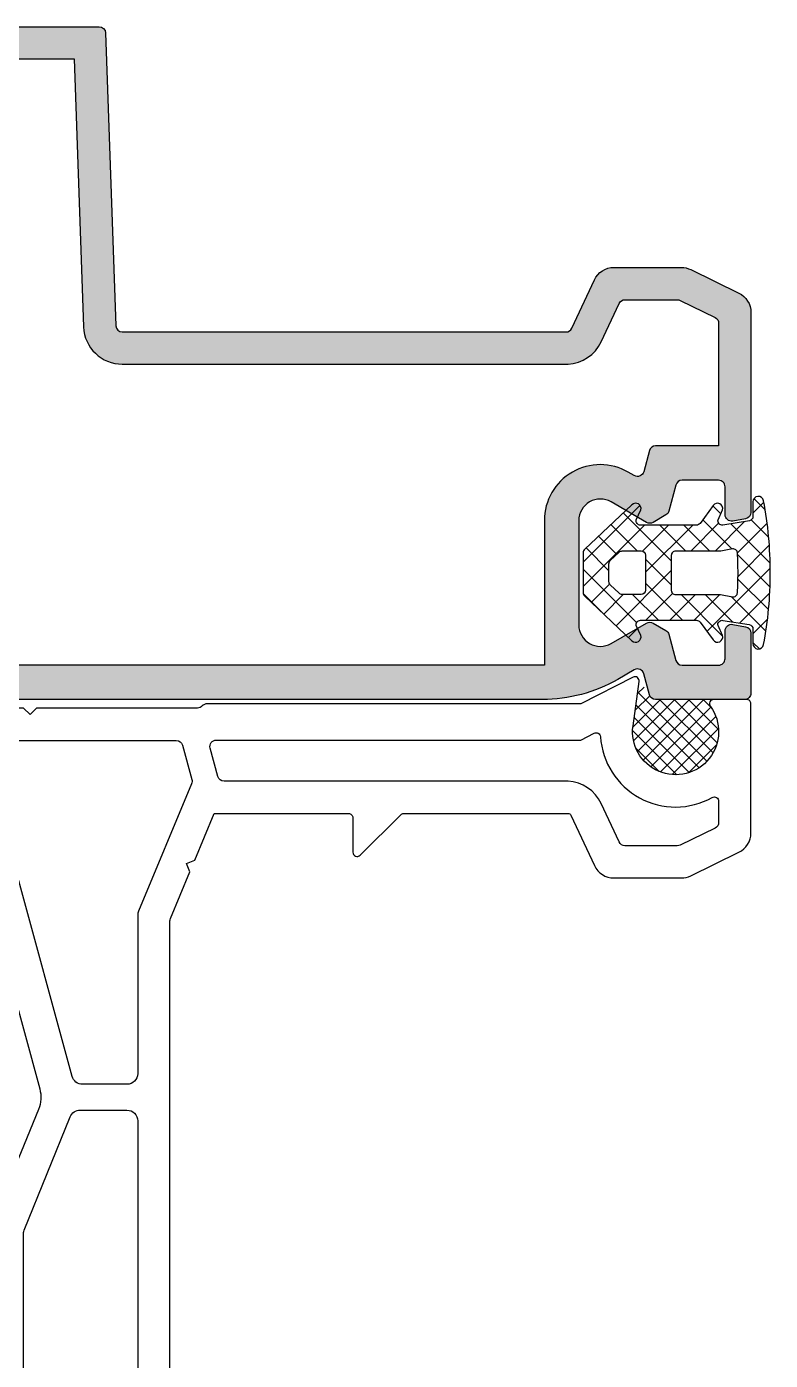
# Model space of a CAD drawing. Header units: millimetres. Extents: x 221 to 2771, y 196 to 840.
# Drawn here: x 492.59 to 499.5, y 639.19 to 651.59 of the extents above; entities that cross this region are included whole.
import ezdxf

# ---------------------------------------------------------------- set-up
doc = ezdxf.new("R2010")
doc.units = ezdxf.units.MM

# ---------------------------------------------------------------- blocks, each defined once
blk = doc.blocks.new('4455')
at = {"ltscale": 10}
h = blk.add_hatch(color=252, dxfattribs=at)
h.dxf.hatch_style = 1
edge = h.paths.add_edge_path(flags=16)
edge.add_line((-228.5316633276282, -163.0348603060303), (-228.5316633276282, -156.4833934682138))
edge.add_line((-228.5316633276282, -156.4833934682138), (-216.0688442335498, -156.0481822354669))
edge.add_arc((-216.1316633276065, -154.2492787468569), 1.799999999975364, 271.9999999997794, 360.0000000000724)
edge.add_line((-214.3316633276311, -154.2492787468546), (-214.3316633276311, -133.5348603060884))
edge.add_arc((-216.1290599715097, -133.6316348100988), 1.800000000014573, 3.081914078974923, 64.99999999957359)
edge.add_line((-215.3683471003582, -132.0002807934252), (-217.1584488061538, -131.1655426591352))
edge.add_arc((-217.031663327657, -130.8936503230408), 0.2999999999741564, 180.0000000025865, 245.0000000030513, ccw=False)
edge.add_line((-217.3316633276312, -130.8936503230544), (-217.3316633276312, -128.4578184767343))
edge.add_arc((-217.0316633275935, -128.4578184767362), 0.3000000000377298, 154.0000000001847, 179.9999999996427, ccw=False)
edge.add_line((-217.3013015415175, -128.3263071326838), (-216.5097319518148, -126.7033489620263))
edge.add_arc((-216.2400937379448, -126.8348603060767), 0.2999999999882833, 89.99999999632428, 153.9999999959923, ccw=False)
edge.add_line((-216.2400937379256, -126.5348603060884), (-210.5316633276283, -126.5348603060302))
edge.add_line((-210.5316633276283, -126.5348603060302), (-210.5316633276283, -129.4625834868239))
edge.add_arc((-210.231663327634, -129.4625834868196), 0.2999999999942696, 180.0000000008265, 255.0000000017804)
edge.add_line((-210.3093090411543, -129.7523612347032), (-209.3303858472767, -130.0146629139381))
edge.add_arc((-209.4080315608506, -130.3044406618411), 0.3000000000268335, -29.999999996954273, 74.99999999284819, ccw=False)
edge.add_line((-209.148223939684, -130.4544406618407), (-209.3101242967581, -130.7348603060419))
edge.add_arc((-207.0584582468857, -132.0348603060384), 2.600000000026736, 150.000000000428, 270.0000000001783)
edge.add_line((-207.0584582468776, -134.6348603060651), (-200.3316633276311, -134.6348603060651))
edge.add_line((-200.3316633276311, -134.6348603060651), (-200.3316633276311, -163.0348603060302))
edge.add_line((-200.3316633276311, -163.0348603060302), (-228.5316633276282, -163.0348603060303))
edge = h.paths.add_edge_path()
edge.add_line((-202.3316633276283, -174.8348603060186), (-202.6316633276285, -174.5348603060193))
edge.add_line((-202.6316633276285, -174.5348603060193), (-202.9316633276278, -174.8348603060186))
edge.add_line((-202.9316633276278, -174.8348603060186), (-208.0316633276282, -174.8348603060186))
edge.add_line((-208.0316633276282, -174.8348603060186), (-208.0316633276282, -179.8348603060186))
edge.add_line((-208.0316633276282, -179.8348603060186), (-211.1388430045747, -179.8348603060186))
edge.add_arc((-211.1388430045845, -179.5348603060244), 0.2999999999942226, 210.0000000070649, 270.0000000018619, ccw=False)
edge.add_line((-211.3986506256963, -179.6848603060535), (-211.9914709487541, -178.6580653868332))
edge.add_arc((-211.7316633276089, -178.5080653868118), 0.3000000000192524, 179.999999999643, 210.0000000025995, ccw=False)
edge.add_line((-212.0316633276282, -178.50806538681), (-212.0316633276282, -178.1348603060069))
edge.add_arc((-211.7316633276364, -178.1348603060103), 0.2999999999917323, 89.99999999925478, 179.9999999993556, ccw=False)
edge.add_line((-211.7316633276325, -177.8348603060186), (-211.2543130584356, -177.8348603060186))
edge.add_arc((-211.2543130584609, -178.1348603060278), 0.300000000009234, 29.999999995883627, 89.99999999517797, ccw=False)
edge.add_line((-210.9945054373068, -177.9848603060419), (-210.7058303027054, -178.4848603060419))
edge.add_arc((-210.4460226816062, -178.3348603060346), 0.2999999999723528, 210.0000000046534, 270.0000000070526)
edge.add_line((-210.4460226815693, -178.6348603060069), (-209.7316633276325, -178.6348603060069))
edge.add_arc((-209.7316633276255, -178.334860306011), 0.2999999999959282, 269.9999999986665, 359.9999999985543)
edge.add_line((-209.4316633276296, -178.3348603060186), (-209.4316633276296, -176.8878661589879))
edge.add_arc((-209.7316633276494, -176.8878661589811), 0.3000000000197281, 359.9999999986983, 404.9999999948432)
edge.add_line((-209.5195312932603, -176.6757341246303), (-209.9436972008746, -176.2515682169652))
edge.add_arc((-209.7315651665043, -176.0394361826297), 0.2999999999955416, 131.4096221086089, 224.9999999952986, ccw=False)
edge.add_line((-209.9299965148286, -175.8144361826308), (-209.6129872682479, -175.5348603060302))
edge.add_arc((-209.8775623993649, -175.2348603060275), 0.4000000000089536, 311.409622110143, 449.9999999995514)
edge.add_line((-209.8775623993618, -174.8348603060186), (-218.7316633276289, -174.8348603060186))
edge.add_line((-218.7316633276289, -174.8348603060186), (-219.0316633276282, -174.5348603060193))
edge.add_line((-219.0316633276282, -174.5348603060193), (-219.3316633276283, -174.8348603060186))
edge.add_line((-219.3316633276283, -174.8348603060186), (-228.1857642559019, -174.8348603060186))
edge.add_arc((-228.1857642558986, -175.2348603060276), 0.400000000009003, 90.00000000046738, 228.5903778898383)
edge.add_line((-228.4503393870157, -175.5348603060303), (-228.133330140435, -175.8144361826308))
edge.add_arc((-228.3317614887592, -176.0394361826298), 0.2999999999954813, -44.999999995310816, 48.59037789140342, ccw=False)
edge.add_line((-228.119629454389, -176.2515682169652), (-228.543795361996, -176.6757341246303))
edge.add_arc((-228.3316633276083, -176.8878661589806), 0.3000000000183608, 135.0000000050487, 180.0000000014099)
edge.add_line((-228.6316633276267, -176.887866158988), (-228.6316633276267, -178.3348603060186))
edge.add_arc((-228.331663327635, -178.3348603060152), 0.2999999999917299, 180.0000000006439, 270.0000000007457)
edge.add_line((-228.3316633276311, -178.634860306007), (-227.6173039736725, -178.634860306007))
edge.add_arc((-227.617303973647, -178.3348603060274), 0.2999999999795507, 269.9999999951307, 329.9999999945529)
edge.add_line((-227.3574963525436, -178.4848603060419), (-227.0688212179496, -177.9848603060419))
edge.add_arc((-226.8090135967888, -178.1348603060393), 0.3000000000206891, 90.00000000608509, 150.0000000028533, ccw=False)
edge.add_line((-226.8090135968207, -177.8348603060186), (-226.3316633276311, -177.8348603060186))
edge.add_arc((-226.3316633276241, -178.1348603060146), 0.2999999999959329, 1.4466081665887032e-09, 90.00000000133258, ccw=False)
edge.add_line((-226.0316633276282, -178.134860306007), (-226.0316633276282, -178.50806538681))
edge.add_arc((-226.3316633276519, -178.5080653868233), 0.3000000000237198, -29.99999999959158, 2.5352733246108983e-09, ccw=False)
edge.add_line((-226.0718557064949, -178.6580653868333), (-226.66467602956, -179.6848603060535))
edge.add_arc((-226.9244836506643, -179.5348603060375), 0.2999999999810761, 269.9999999939093, 329.9999999943847, ccw=False)
edge.add_line((-226.9244836506962, -179.8348603060186), (-229.7316633276325, -179.8348603060186))
edge.add_arc((-229.7316633276376, -179.5348603060207), 0.2999999999978668, 180.0000000018159, 270.0000000009632, ccw=False)
edge.add_line((-230.0316633276354, -179.5348603060303), (-230.0316633276282, -155.3245669384088))
edge.add_arc((-229.7316633276541, -155.3245669384162), 0.2999999999741033, 91.99999999738259, 179.9999999985895, ccw=False)
edge.add_line((-229.7421331766503, -155.0247496903358), (-216.1211934786091, -154.5490959949275))
edge.add_arc((-216.1316633276055, -154.2492787468469), 0.2999999999743903, 271.9999999974357, 359.9999999985367)
edge.add_line((-215.8316633276311, -154.2492787468546), (-215.8316633276311, -133.6304208451948))
edge.add_arc((-216.1316633276537, -133.6304208451809), 0.3000000000225134, 359.9999999973533, 424.9999999971677)
edge.add_line((-216.0048778491085, -133.3585285090558), (-218.2542815893733, -132.3096143187323))
edge.add_arc((-217.8316633276198, -131.403306531689), 1.000000000011383, 179.9999999994778, 244.9999999994949, ccw=False)
edge.add_line((-218.8316633276312, -131.4033065316799), (-218.8316633276312, -128.2731239238238))
edge.add_arc((-217.831663327616, -128.2731239238234), 1.000000000015183, 153.9999999999899, 180.0000000000217, ccw=False)
edge.add_line((-218.7304573739287, -127.8347527770275), (-217.6387832657541, -125.5964891592922))
edge.add_arc((-216.7399892194606, -126.034860306085), 0.9999999999965712, 89.9999999997687, 153.9999999996642, ccw=False)
edge.add_line((-216.7399892194566, -125.0348603060884), (-207.4374595160165, -125.0348603060302))
edge.add_arc((-207.4374595159993, -125.3348603060087), 0.2999999999784866, 9.999999999855788, 90.00000000328072, ccw=False)
edge.add_line((-207.1420171901167, -125.2827658527131), (-207.0362210017314, -125.882765852748))
edge.add_arc((-207.3316633276372, -125.934860306041), 0.3000000000008662, -89.99999999885188, 9.999999998591022, ccw=False)
edge.add_line((-207.3316633276312, -126.2348603060419), (-208.6316633276341, -126.2348603060419))
edge.add_arc((-208.6316633276385, -126.5348603060331), 0.2999999999912348, 89.99999999915973, 179.9999999994507)
edge.add_line((-208.9316633276297, -126.5348603060302), (-208.9316633276297, -128.2348603060419))
edge.add_arc((-208.6316633276351, -128.2348603060373), 0.2999999999946185, 180.0000000008776, 255.0000000017293)
edge.add_line((-208.7093090411557, -128.5246380539211), (-207.4980548155994, -128.8491926454772))
edge.add_arc((-207.5757005289509, -129.1389703931818), 0.2999999997776125, 29.999999991118784, 75.00000002406472, ccw=False)
edge.add_line((-207.3158929079849, -128.9889703933332), (-206.9718557065038, -129.5848603060768))
edge.add_arc((-207.2316633274188, -129.7348603060293), 0.2999999997854234, -30.000000018737808, 30.000000013179317, ccw=False)
edge.add_line((-206.9718557065183, -129.8848603060069), (-207.9244836506672, -131.5348603060302))
edge.add_arc((-207.0584582468752, -132.0348603060259), 1.000000000004347, 150.0000000004314, 269.9999999998639)
edge.add_line((-207.0584582468776, -133.0348603060302), (-202.204868408376, -133.0348603060302))
edge.add_arc((-202.2048684083777, -132.0348603060263), 1.000000000003906, 270.0000000000956, 389.9999999996124)
edge.add_line((-201.3388430045865, -131.5348603060302), (-202.2914709487717, -129.8848603059487))
edge.add_arc((-202.0316633278426, -129.7348603060355), 0.2999999997779601, 149.9999999974448, 210.0000000053344, ccw=False)
edge.add_line((-202.291470948779, -129.584860306135), (-201.9474337472615, -128.9889703933332))
edge.add_arc((-201.6876261263445, -129.1389703931819), 0.2999999997352564, 104.99999998855051, 150.0000000041668, ccw=False)
edge.add_line((-201.7652718397488, -128.8491926455354), (-200.5540176141052, -128.5246380539211))
edge.add_arc((-200.6316633276235, -128.234860306039), 0.2999999999923281, 284.9999999979351, 359.9999999994581)
edge.add_line((-200.3316633276312, -128.2348603060418), (-200.3316633276312, -126.5348603060302))
edge.add_arc((-200.6316633276212, -126.5348603060318), 0.2999999999899673, 3.072628e-10, 90.00000000108233)
edge.add_line((-200.6316633276268, -126.2348603060419), (-201.9316633276297, -126.2348603060419))
edge.add_arc((-201.9316633276314, -125.9348603060414), 0.3000000000004877, 170.0000000013229, 270.00000000032765, ccw=False)
edge.add_line((-202.2271056535368, -125.882765852748), (-202.1213094651297, -125.2827658527131))
edge.add_arc((-201.8258671392437, -125.3348603060127), 0.29999999998247, 89.99999999874723, 169.9999999995059, ccw=False)
edge.add_line((-201.8258671392372, -125.0348603060302), (-199.0316633276283, -125.0348603060302))
edge.add_arc((-199.0316633276232, -125.3348603060207), 0.2999999999905328, 4.1518433135934174e-10, 90.00000000097418, ccw=False)
edge.add_line((-198.7316633276326, -125.3348603060186), (-198.7316633276326, -129.4625834868239))
edge.add_arc((-199.031663327625, -129.4625834868211), 0.2999999999923111, 284.99999999793255, 359.9999999994605, ccw=False)
edge.add_line((-198.9540176141066, -129.7523612347032), (-199.9329408079478, -130.0146629139381))
edge.add_arc((-199.8552950944096, -130.3044406618478), 0.3000000000240971, 105.0000000002413, 209.9999999957736)
edge.add_line((-200.1151027155769, -130.4544406618407), (-199.669485501215, -131.2262723178901))
edge.add_arc((-205.7316633275718, -134.7262723180012), 6.999999999939223, -4.388311936054379e-11, 30.000000001336787, ccw=False)
edge.add_line((-198.7316633276326, -134.7262723180066), (-198.7316633276326, -163.0348603060302))
edge.add_line((-198.7316633276326, -163.0348603060302), (-175.8316633276239, -163.0348603060302))
edge.add_arc((-175.831663327624, -162.7348603060373), 0.2999999999928067, 270.0000000000214, 349.0957167254452)
edge.add_arc((-175.2424965835926, -162.8483616165475), 0.2999999998072269, 109.999999989227, 169.0957167341891, ccw=False)
edge.add_line((-175.3451026264714, -162.5664538304736), (-173.9342693705888, -162.0529525198108))
edge.add_arc((-173.8316633275967, -162.3348603059927), 0.2999999999474333, -5.000000009055782, 110.00000000251961, ccw=False)
edge.add_line((-173.5328049182256, -162.3610070288596), (-173.7455795367326, -164.7930320475898))
edge.add_arc((-174.0444379454442, -164.76688532491), 0.2999999992742009, 314.999999983088, 355.00000001556737, ccw=False)
edge.add_line((-173.832305911664, -164.9790173588153), (-174.1002808932656, -165.2469923403878))
edge.add_arc((-174.312412927609, -165.0348603061156), 0.2999999999319119, 195.0000000538474, 315.0000000096127, ccw=False)
edge.add_line((-174.602190675357, -165.112506019901), (-174.6171336000382, -165.0567382659829))
edge.add_arc((-174.9069113479833, -165.134383979565), 0.3000000000696554, 15.00000000658914, 74.99999998948046)
edge.add_line((-174.8292656343813, -164.8446062316252), (-176.7316633276326, -164.3348603060185))
edge.add_line((-176.7316633276326, -164.3348603060185), (-176.9316633276224, -164.3348603060185))
edge.add_arc((-176.9316633276221, -164.6348603060326), 0.3000000000140844, 90.00000000005747, 221.4096221105533)
edge.add_arc((-177.5316633276011, -165.1640105682496), 0.4999999999729113, 6.582467904081568e-11, 41.40962211044422, ccw=False)
edge.add_line((-177.0316633276282, -165.1640105682491), (-177.0316633276282, -168.9348603060535))
edge.add_arc((-176.7316633276365, -168.9348603060501), 0.2999999999917293, 180.0000000006438, 270.0000000007458)
edge.add_line((-176.7316633276326, -169.2348603060418), (-176.4385787115291, -169.2348603060418))
edge.add_arc((-176.4385787116118, -168.9348603058928), 0.3000000001490198, 270.0000000157864, 301.4000000032385)
edge.add_line((-176.2822758219675, -169.1909255451937), (-174.7879662171884, -168.2787950668317))
edge.add_arc((-174.631663327641, -168.5348603060288), 0.3000000000098898, -2.659135134308599e-10, 121.39999999777339, ccw=False)
edge.add_line((-174.3316633276311, -168.5348603060302), (-174.3316633276311, -168.7524412335079))
edge.add_arc((-176.3316633277431, -168.7524412335188), 2.000000000111956, -43.59999999831439, 3.141735760436859e-10, ccw=False)
edge.add_line((-174.8833196047465, -170.1316803210248), (-175.9273063880076, -171.2279744428997))
edge.add_arc((-175.7100548295754, -171.4348603060243), 0.3000000000033847, 136.3999999995805, 223.6000000004195)
edge.add_line((-175.9273063880076, -171.641746169149), (-174.8833196047465, -172.7380402910821))
edge.add_arc((-176.3316633276665, -174.1172793785576), 2.00000000003545, 4.782236828759778e-10, 43.599999999193585, ccw=False)
edge.add_line((-174.3316633276311, -174.1172793785408), (-174.3316633276311, -174.3348603060185))
edge.add_arc((-174.6316633276391, -174.3348603060233), 0.3000000000079852, -121.3999999984216, 9.139853318629321e-10, ccw=False)
edge.add_line((-174.7879662171883, -174.590925545217), (-176.2822758219675, -173.6787950668549))
edge.add_arc((-176.438578711609, -173.9348603061461), 0.3000000001392285, 58.59999999623586, 89.99999999446649)
edge.add_line((-176.43857871158, -173.6348603060069), (-176.731663327618, -173.6348603060069))
edge.add_arc((-176.7316633276005, -173.9348603060346), 0.3000000000276943, 90.0000000033492, 180.0000000036042)
edge.add_line((-177.0316633276282, -173.9348603060535), (-177.0316633276282, -177.7057100438578))
edge.add_arc((-177.5316633275808, -177.7057100438649), 0.4999999999526736, -41.40962211132069, 8.105871529551223e-10, ccw=False)
edge.add_arc((-176.931663327636, -178.2348603060455), 0.2999999999846255, 138.5903778918056, 270.0000000012123)
edge.add_line((-176.9316633276296, -178.5348603060302), (-176.7316633276325, -178.5348603060302))
edge.add_line((-176.7316633276325, -178.5348603060302), (-174.8292656344104, -178.0251143804235))
edge.add_arc((-174.9069113479729, -177.7353366324835), 0.3000000000596858, 285.0000000032206, 344.999999992849)
edge.add_line((-174.6171336000382, -177.8129823460658), (-174.6021906753424, -177.7572145921476))
edge.add_arc((-174.3124129275982, -177.8348603059418), 0.2999999999304502, 44.99999999300371, 164.9999999443669, ccw=False)
edge.add_line((-174.1002808932656, -177.6227282716609), (-173.8323059116494, -177.8907032533498))
edge.add_arc((-174.0444379453891, -178.1028352872211), 0.2999999992214811, 4.999999989939909, 45.00000001777693, ccw=False)
edge.add_line((-173.7455795367325, -178.0766885645171), (-173.5328049182256, -180.5087135831891))
edge.add_arc((-173.8316633275966, -180.534860306056), 0.2999999999474401, -110.00000000251782, 5.00000000905402, ccw=False)
edge.add_line((-173.9342693705887, -180.8167680922379), (-175.345102626464, -180.3032667816333))
edge.add_arc((-175.2424965835174, -180.0213589954876), 0.2999999998978847, 190.9042832651128, 250.0000000032779, ccw=False)
edge.add_arc((-175.8316633276173, -180.1348603059858), 0.2999999999672476, 10.90428327052404, 90.00000000261981)
edge.add_line((-175.8316633276311, -179.8348603060185), (-178.3316633276311, -179.8348603060185))
edge.add_arc((-178.331663327635, -179.5348603060268), 0.2999999999917304, 180.000000000644, 270.0000000007456, ccw=False)
edge.add_line((-178.6316633276267, -179.5348603060302), (-178.6316633276267, -175.1348603060069))
edge.add_arc((-178.9316633276226, -175.1348603060144), 0.2999999999959282, 1.4457105e-09, 90.00000000133348)
edge.add_line((-178.9316633276296, -174.8348603060185), (-185.7316633276289, -174.8348603060186))
edge.add_line((-185.7316633276289, -174.8348603060186), (-186.0316633276282, -174.5348603060193))
edge.add_line((-186.0316633276282, -174.5348603060193), (-186.3316633276283, -174.8348603060186))
edge.add_line((-186.3316633276283, -174.8348603060186), (-202.3316633276283, -174.8348603060186))
h.paths.add_polyline_path([(-178.6316633276267, -173.2348603060418), (-178.6316633276268, -164.7348603060418), (-228.5316633276282, -164.7348603060419), (-228.5316633276282, -173.2348603060419)], flags=16)
at = {"color": 252, "ltscale": 10}
for points in [[(-202.3316633276283, -174.8348603060186), (-202.6316633276285, -174.5348603060193), (-202.9316633276278, -174.8348603060186), (-208.0316633276282, -174.8348603060186), (-208.0316633276282, -179.8348603060186), (-211.1388430045747, -179.8348603060186, -0.2679491924067903), (-211.3986506256963, -179.6848603060535), (-211.9914709487541, -178.6580653868332, -0.1316524976005198), (-212.0316633276282, -178.50806538681), (-212.0316633276282, -178.1348603060069, -0.4142135623736108), (-211.7316633276325, -177.8348603060186), (-211.2543130584356, -177.8348603060186, -0.267949192427823), (-210.9945054373068, -177.9848603060419), (-210.7058303027054, -178.4848603060419, 0.2679491924423427), (-210.4460226815693, -178.6348603060069), (-209.7316633276325, -178.6348603060069, 0.4142135623725214), (-209.4316633276296, -178.3348603060186), (-209.4316633276296, -176.8878661589879, 0.1989123673621713), (-209.5195312932603, -176.6757341246303), (-209.9436972008746, -176.2515682169652, -0.4326887966519265), (-209.9299965148286, -175.8144361826308), (-209.6129872682479, -175.5348603060302, 0.6910804946319552), (-209.8775623993618, -174.8348603060186), (-218.7316633276289, -174.8348603060186), (-219.0316633276282, -174.5348603060193), (-219.3316633276283, -174.8348603060186), (-228.1857642559019, -174.8348603060186, 0.6910804946317133), (-228.4503393870157, -175.5348603060303), (-228.133330140435, -175.8144361826308, -0.4326887966520535), (-228.119629454389, -176.2515682169652), (-228.543795361996, -176.6757341246303, 0.1989123673631526), (-228.6316633276267, -176.887866158988), (-228.6316633276267, -178.3348603060186, 0.4142135623736156), (-228.3316633276311, -178.634860306007), (-227.6173039736725, -178.634860306007, 0.2679491924284205), (-227.3574963525436, -178.4848603060419), (-227.0688212179496, -177.9848603060419, -0.2679491924160089), (-226.8090135968207, -177.8348603060186), (-226.3316633276311, -177.8348603060186, -0.4142135623725123), (-226.0316633276282, -178.134860306007), (-226.0316633276282, -178.50806538681, -0.1316524975968373), (-226.0718557064949, -178.6580653868333), (-226.66467602956, -179.6848603060535, -0.267949192433346), (-226.9244836506962, -179.8348603060186), (-229.7316633276325, -179.8348603060186, -0.414213562368736), (-230.0316633276354, -179.5348603060303), (-230.0316633276282, -155.3245669384088, -0.4040262258412825), (-229.7421331766503, -155.0247496903358), (-216.1211934786091, -154.5490959949275, 0.4040262258407452), (-215.8316633276311, -154.2492787468546), (-215.8316633276311, -133.6304208451948, 0.2914734195852087), (-216.0048778491085, -133.3585285090558), (-218.2542815893733, -132.3096143187323, -0.291473419586169), (-218.8316633276312, -131.4033065316799), (-218.8316633276312, -128.2731239238238, -0.1139356083017863), (-218.7304573739287, -127.8347527770275), (-217.6387832657541, -125.5964891592922, -0.2867453857583145), (-216.7399892194566, -125.0348603060884), (-207.4374595160165, -125.0348603060302, -0.3639702342831262), (-207.1420171901167, -125.2827658527131), (-207.0362210017314, -125.882765852748, -0.4663076581414147), (-207.3316633276312, -126.2348603060419), (-208.6316633276341, -126.2348603060419, 0.4142135623745823), (-208.9316633276297, -126.5348603060302), (-208.9316633276297, -128.2348603060419, 0.33945425886752), (-208.7093090411557, -128.5246380539211), (-207.4980548155994, -128.8491926454772, -0.1989123675290987), (-207.3158929079849, -128.9889703933332), (-206.9718557065038, -129.5848603060768, -0.2679491925803854), (-206.9718557065183, -129.8848603060069), (-207.9244836506672, -131.5348603060302, 0.5773502691863239), (-207.0584582468776, -133.0348603060302), (-202.204868408376, -133.0348603060302, 0.5773502691868148), (-201.3388430045865, -131.5348603060302), (-202.2914709487717, -129.8848603059487, -0.2679491924680192), (-202.291470948779, -129.584860306135), (-201.9474337472615, -128.9889703933332, -0.1989123674504926), (-201.7652718397488, -128.8491926455354), (-200.5540176141052, -128.5246380539211, 0.3394542588707867), (-200.3316633276312, -128.2348603060418), (-200.3316633276312, -126.5348603060302, 0.4142135623770572), (-200.6316633276268, -126.2348603060419), (-201.9316633276297, -126.2348603060419, -0.4663076581497118), (-202.2271056535368, -125.882765852748), (-202.1213094651297, -125.2827658527131, -0.3639702342699511), (-201.8258671392372, -125.0348603060302), (-199.0316633276283, -125.0348603060302, -0.4142135623759529), (-198.7316633276326, -125.3348603060186), (-198.7316633276326, -129.4625834868239, -0.3394542588708109), (-198.9540176141066, -129.7523612347032), (-199.9329408079478, -130.0146629139381, 0.4931454260070696), (-200.1151027155769, -130.4544406618407), (-199.669485501215, -131.2262723178901, -0.1316524975935247), (-198.7316633276326, -134.7262723180066), (-198.7316633276326, -163.0348603060302), (-175.8316633276239, -163.0348603060302, 0.3595082375644083), (-175.5370799555215, -162.7916109613325, -0.2637246697257991), (-175.3451026264714, -162.5664538304736), (-173.9342693705888, -162.0529525198108, -0.5486187866923773), (-173.5328049182256, -162.3610070288596), (-173.7455795367326, -164.7930320475898, -0.1763269808545892), (-173.832305911664, -164.9790173588153), (-174.1002808932656, -165.2469923403878, -0.5773502689322785), (-174.602190675357, -165.112506019901), (-174.6171336000382, -165.0567382659829, 0.2679491923511123), (-174.8292656343813, -164.8446062316252), (-176.7316633276326, -164.3348603060185), (-176.9316633276224, -164.3348603060185, 0.6457513110721645), (-177.1566633276282, -164.8332916543768, -0.1826758136865927), (-177.0316633276282, -165.1640105682491), (-177.0316633276282, -168.9348603060535, 0.4142135623736166), (-176.7316633276326, -169.2348603060418), (-176.4385787115291, -169.2348603060418, 0.1378721066917674), (-176.2822758219675, -169.1909255451937), (-174.7879662171884, -168.2787950668317, -0.5855240683083235), (-174.3316633276311, -168.5348603060302), (-174.3316633276311, -168.7524412335079, -0.1925696473169882), (-174.8833196047465, -170.1316803210248), (-175.9273063880076, -171.2279744428997, 0.3999714640790191), (-175.9273063880076, -171.641746169149), (-174.8833196047465, -172.7380402910821, -0.1925696473173791), (-174.3316633276311, -174.1172793785408), (-174.3316633276311, -174.3348603060185, -0.5855240683159196), (-174.7879662171883, -174.590925545217), (-176.2822758219675, -173.6787950668549, 0.1378721067396915), (-176.43857871158, -173.6348603060069), (-176.731663327618, -173.6348603060069, 0.4142135623743989), (-177.0316633276282, -173.9348603060535), (-177.0316633276282, -177.7057100438578, -0.1826758136944971), (-177.1566633276282, -178.0364289577301, 0.6457513110654308), (-176.9316633276296, -178.5348603060302), (-176.7316633276325, -178.5348603060302), (-174.8292656344104, -178.0251143804235, 0.2679491923826188), (-174.6171336000382, -177.8129823460658), (-174.6021906753424, -177.7572145921476, -0.5773502689066686), (-174.1002808932656, -177.6227282716609), (-173.8323059116494, -177.8907032533498, -0.1763269808337032), (-173.7455795367325, -178.0766885645171), (-173.5328049182256, -180.5087135831891, -0.5486187866923543), (-173.9342693705887, -180.8167680922379), (-175.345102626464, -180.3032667816333, -0.2637246696940787), (-175.537079955536, -180.0781096507162, 0.3595082375972829), (-175.8316633276311, -179.8348603060185), (-178.3316633276311, -179.8348603060185, -0.4142135623736144), (-178.6316633276267, -179.5348603060302), (-178.6316633276267, -175.1348603060069, 0.4142135623725214), (-178.9316633276296, -174.8348603060185), (-185.7316633276289, -174.8348603060185), (-186.0316633276282, -174.5348603060193), (-186.3316633276283, -174.8348603060186)], [(-228.5316633276272, -163.0348603060407), (-228.5316633276272, -156.4833934682257), (-216.0688442335527, -156.0481822354787, 0.4040262258366443), (-214.3316633276301, -154.249278746866), (-214.3316633276301, -133.5348603060648, 0.276939675999278), (-215.3683471003604, -132.000280793423), (-217.1584488061519, -131.1655426591356, -0.291473419588288), (-217.3316633276303, -130.8936503230248), (-217.3316633276303, -128.4578184767138, -0.1139356082992499), (-217.3013015415198, -128.326307132677), (-216.5097319518151, -126.7033489620276, -0.2867453857572398), (-216.2400937379264, -126.5348603060648), (-210.5316633276273, -126.5348603060416), (-210.5316633276273, -129.4625834868316, 0.3394542588680176), (-210.309309041156, -129.7523612347127), (-209.3303858472756, -130.0146629139486, -0.4931454259759881), (-209.148223939684, -130.4544406618666), (-209.3101242967557, -130.7348603060369, 0.5773502691881732), (-207.0584582468808, -134.6348603060647), (-200.3316633276302, -134.6348603060647), (-200.3316633276302, -163.0348603060407)], [(-228.5316633276271, -163.0348603060407), (-228.5316633276271, -156.4833934682257), (-216.0688442335527, -156.0481822354787, 0.4040262258366443), (-214.3316633276301, -154.249278746866), (-214.3316633276301, -133.5348603060648, 0.276939675999278), (-215.3683471003603, -132.000280793423), (-217.1584488061518, -131.1655426591356, -0.291473419588288), (-217.3316633276302, -130.8936503230248), (-217.3316633276302, -128.4578184767138, -0.1139356082992499), (-217.3013015415197, -128.326307132677), (-216.5097319518151, -126.7033489620276, -0.2867453857572398), (-216.2400937379264, -126.5348603060648), (-210.5316633276273, -126.5348603060416), (-210.5316633276273, -129.4625834868316, 0.3394542588680176), (-210.309309041156, -129.7523612347127), (-209.3303858472756, -130.0146629139486, -0.4931454259759881), (-209.1482239396839, -130.4544406618666), (-209.3101242967556, -130.7348603060369, 0.5773502691881732), (-207.0584582468807, -134.6348603060647), (-200.3316633276301, -134.6348603060647), (-200.3316633276301, -163.0348603060407)], [(-228.5316633276282, -163.0348603060303), (-228.5316633276282, -156.4833934682138), (-216.0688442335498, -156.0481822354669, 0.4040262258366441), (-214.3316633276311, -154.2492787468546), (-214.3316633276311, -133.5348603060884, 0.276939675999278), (-215.3683471003582, -132.0002807934252), (-217.1584488061538, -131.1655426591352, -0.291473419588288), (-217.3316633276312, -130.8936503230544), (-217.3316633276312, -128.4578184767343, -0.1139356082992499), (-217.3013015415175, -128.3263071326838), (-216.5097319518148, -126.7033489620263, -0.2867453857572398), (-216.2400937379256, -126.5348603060884), (-210.5316633276283, -126.5348603060302), (-210.5316633276283, -129.4625834868239, 0.3394542588680176), (-210.3093090411543, -129.7523612347032), (-209.3303858472767, -130.0146629139381, -0.4931454259759881), (-209.148223939684, -130.4544406618407), (-209.3101242967581, -130.7348603060419, 0.5773502691881731), (-207.0584582468776, -134.6348603060651), (-200.3316633276311, -134.6348603060651), (-200.3316633276311, -163.0348603060302)]]:
    blk.add_lwpolyline(points, format="xyb", close=True, dxfattribs=at)
for points in [[(-178.6316633276246, -173.2348603060545), (-178.6316633276246, -164.7348603060559), (-228.5316633276261, -164.7348603060559), (-228.5316633276261, -173.2348603060546)], [(-178.6316633276245, -173.2348603060545), (-178.6316633276245, -164.7348603060559), (-228.5316633276261, -164.7348603060559), (-228.5316633276261, -173.2348603060546)], [(-178.6316633276267, -173.2348603060418), (-178.6316633276267, -164.7348603060418), (-228.5316633276282, -164.7348603060418), (-228.5316633276282, -173.2348603060419)]]:
    blk.add_lwpolyline(points, close=True, dxfattribs=at)
blk = doc.blocks.new('50S14')
at = {"lineweight": -2}
blk.add_blockref('4455', (0, 0), dxfattribs=at)
blk = doc.blocks.new('A02110')
at = {"color": 31}
for points in [[(2086.684703713712, 5268.477844598383), (2086.684703713712, 5275.959376874218, -0.2134217651394822), (2086.784703713504, 5276.182983671672, 0.2134217651385462), (2086.884703713298, 5276.406590469125), (2086.884703713298, 5293.769251287924), (2088.123193265942, 5296.199923894901, 0.6068148963117069), (2087.917157340913, 5296.488775608599), (2085.863049915219, 5296.200089636422, -1.485656834821649), (2086.766521895116, 5299.794102078387, 0.6141312683274195), (2087.084703713298, 5299.955449708836), (2087.084703713298, 5301.480625773906, 0.414213562374748), (2086.884703713298, 5301.680625773906), (2080.876377821476, 5301.680625773906, 0.2867453857592066), (2079.977583775176, 5301.118996920695), (2078.885909666998, 5298.880733302945, 0.113935608301522), (2078.784703713297, 5298.442362156156), (2078.784703713297, 5295.3121795483, 0.2914734195860821), (2079.362085451557, 5294.405871761262), (2081.698096452558, 5293.316571941961, -0.2914734195868772), (2081.784703713297, 5293.180625773904), (2081.784703713297, 5285.546311198839, -0.1989123673847475), (2081.726125069535, 5285.404889842603), (2079.843282357061, 5283.522047130127, 0.6681786379194835), (2079.984703713298, 5283.18062577389), (2081.584703713298, 5283.18062577389, -0.4142135623786107), (2081.784703713297, 5282.980625773891), (2081.784703713297, 5276.737405224356), (2079.619312829756, 5275.835847866874), (2079.457668024466, 5275.44358398003), (2079.065404137621, 5275.60522878532), (2076.900013254078, 5274.703671427838, -0.0989510777032065), (2076.784703713297, 5274.680625773906), (2039.184703713295, 5274.680625773906, -0.0989510777045676), (2039.069394172517, 5274.703671427838), (2036.904003288975, 5275.60522878532), (2036.51173940213, 5275.44358398003), (2036.350094596839, 5275.835847866874), (2034.184703713298, 5276.737405224356), (2034.184703713298, 5282.980625773891, -0.4142135623759123), (2034.384703713298, 5283.18062577389), (2035.984703713298, 5283.18062577389, 0.668178637920957), (2036.126125069535, 5283.522047130127), (2034.243282357061, 5285.404889842603, -0.1989123673810713), (2034.184703713298, 5285.546311198839), (2034.184703713298, 5293.180625773905, -0.2914734195882184), (2034.271310974037, 5293.316571941961), (2036.607321975039, 5294.405871761264, 0.2914734195862827), (2037.184703713298, 5295.3121795483), (2037.184703713298, 5298.442362156156, 0.1139356083030028), (2037.083497759597, 5298.880733302945), (2035.99182365142, 5301.118996920695, 0.2867453857592207), (2035.093029605121, 5301.680625773906), (2029.084703713298, 5301.680625773906, 0.4142135623748192), (2028.884703713298, 5301.480625773906), (2028.884703713298, 5299.955449708836, 0.6141312683273615), (2029.20288553148, 5299.794102078387, -1.485656834821649), (2030.106357511377, 5296.200089636422), (2028.052250085684, 5296.488775608599, 0.6068148963116977), (2027.846214160654, 5296.199923894901), (2029.084703713298, 5293.769251287924), (2029.084703713298, 5276.406590469125, 0.2134217651400282), (2029.184703713091, 5276.182983671672, -0.2134217651373046), (2029.284703712883, 5275.959376874218), (2029.284703712884, 5268.477844598383), (2029.584703712884, 5268.177844598389), (2029.284703712884, 5267.877844598383), (2029.284703712884, 5264.680625773905, 0.4142135623729307), (2030.284703712884, 5263.680625773906), (2034.116074562781, 5263.680625773906, 0.1989123673807554), (2034.823181343968, 5263.97351899272), (2036.533145019068, 5265.683482667819, -0.1306301045557705), (2036.849183316643, 5265.866795522274), (2046.990653145267, 5268.627941962632, -0.1644935963709427), (2047.949869443097, 5268.570081673677), (2051.897736858923, 5266.964273694346, -0.3050905317345852), (2052.084703712883, 5266.686382514392), (2052.084703712883, 5263.980625773906, 0.4142135623756103), (2052.384703712883, 5263.680625773906), (2053.384703712883, 5263.680625773906, 0.4142135623735869), (2053.684703712883, 5263.980625773906), (2053.684703712883, 5266.080625773905, -0.4142135623738342), (2053.984703712883, 5266.380625773905), (2061.984703713712, 5266.380625773905, -0.4142135623717015), (2062.284703713712, 5266.080625773906), (2062.284703713712, 5263.980625773906, 0.4142135623741505), (2062.584703713713, 5263.680625773906), (2063.584703713712, 5263.680625773906, 0.4142135623741228), (2063.884703713712, 5263.980625773906), (2063.884703713712, 5266.686382514391, -0.3050905317400648), (2064.071670567672, 5266.964273694345), (2068.0195379835, 5268.570081673677, -0.16449359636927), (2068.978754281328, 5268.627941962632), (2079.120224109953, 5265.866795522273, -0.1306301045553734), (2079.436262407527, 5265.683482667819), (2081.146226082628, 5263.973518992719, 0.1989123673792086), (2081.853332863814, 5263.680625773906), (2085.684703713712, 5263.680625773906, 0.4142135623731988), (2086.684703713712, 5264.680625773906), (2086.684703713712, 5267.877844598383), (2086.384703713712, 5268.177844598389)], [(2030.613123245936, 5294.688087367946, 0.5507094558110703), (2033.442612068074, 5299.883328476608, -0.5721834887358673), (2033.617349688347, 5300.180625773906), (2034.593134123593, 5300.180625773906, -0.2867453857607326), (2034.862772337482, 5300.012137117943), (2035.654341927187, 5298.389178947293, -0.1139356083045356), (2035.684703713298, 5298.257667603257), (2035.684703713298, 5295.821835756946, -0.2914734195873208), (2035.51148919182, 5295.549943420834), (2033.721387486027, 5294.715205286548, 0.2769396759986709), (2032.684703713298, 5293.180625773908), (2032.684703713298, 5277.195991197992, -0.3383337160489937), (2032.463513826823, 5276.906527960246), (2031.147003183279, 5276.548090895545, -0.4943955876028999), (2030.768193069749, 5276.837554133293), (2030.768193069749, 5293.769251287924), (2030.447974485821, 5294.3977156448, -0.5387713605425271)], [(2080.284703713298, 5295.821835756946), (2080.284703713298, 5298.257667603257, -0.1139356082987668), (2080.315065499409, 5298.389178947293), (2081.106635089113, 5300.012137117943, -0.2867453857568838), (2081.376273303003, 5300.180625773906), (2082.352057738249, 5300.180625773906, -0.5721834887357369), (2082.526795358522, 5299.883328476608, 0.550709455810998), (2085.356284180659, 5294.688087367946, -0.5387713605433307), (2085.521432940775, 5294.3977156448), (2085.201214356846, 5293.769251287924), (2085.201214356846, 5276.837554133293, -0.4943955876010402), (2084.822404243317, 5276.548090895545), (2083.505893599773, 5276.906527960246, -0.3383337160466393), (2083.284703713297, 5277.195991197994), (2083.284703713297, 5293.180625773915, 0.2769396759980626), (2082.248019940568, 5294.715205286548), (2080.457918234776, 5295.549943420834, -0.2914734195861531)], [(2030.784703712884, 5265.480625773906), (2030.784703712884, 5274.976527501594, -0.3383337160472871), (2031.00589359936, 5275.265990739343), (2032.605893599771, 5275.70161145117, -0.1666011821678239), (2032.800013254076, 5275.68910255949), (2038.732704395479, 5273.219035197126, 0.0989510776998697), (2038.92488696344, 5273.180625773906), (2046.284703712899, 5273.180625773906, -0.4142135623734865), (2046.784703712899, 5272.680625773905), (2046.784703712899, 5270.616435753045, -0.3383337160472547), (2046.41605390211, 5270.133997023469), (2036.805704055587, 5267.517454873492, 0.130630104557144), (2035.472484847288, 5266.744142839598), (2033.996835747239, 5265.26849373955, -0.1989123673785018), (2033.784703712884, 5265.180625773906), (2031.084703712884, 5265.180625773906, -0.4142135623736916)], [(2069.184703713696, 5270.616435753045), (2069.184703713696, 5272.680625773906, -0.4142135623732202), (2069.684703713696, 5273.180625773906), (2077.044520463156, 5273.180625773906, 0.0989510776981749), (2077.236703031116, 5273.219035197126), (2083.16939417252, 5275.68910255949, -0.1666011821678239), (2083.363513826825, 5275.70161145117), (2084.963513827237, 5275.265990739343, -0.3383337160461291), (2085.184703713712, 5274.976527501594), (2085.184703713712, 5265.480625773906, -0.4142135623728037), (2084.884703713712, 5265.180625773906), (2082.184703713712, 5265.180625773906, -0.1989123673785018), (2081.972571679356, 5265.26849373955), (2080.496922579308, 5266.744142839598, 0.1306301045570541), (2079.163703371008, 5267.517454873492), (2069.553353524486, 5270.133997023469, -0.3383337160476839)], [(2047.9847037129, 5270.511654630269), (2047.9847037129, 5272.680625773906, -0.4142135623732202), (2048.4847037129, 5273.180625773906), (2067.484703713696, 5273.180625773906, -0.4142135623732202), (2067.984703713696, 5272.680625773906), (2067.984703713696, 5270.511654630269, -0.3050905317354242), (2067.673092290428, 5270.048502663678), (2062.397736859751, 5267.902734593952, -0.0968800440917051), (2062.284703713712, 5267.880625773905), (2053.684703712884, 5267.880625773905, -0.0968800440910017), (2053.571670566844, 5267.902734593952), (2048.296315136167, 5270.048502663677, -0.3050905317365377)]]:
    blk.add_lwpolyline(points, format="xyb", close=True, dxfattribs=at)
blk = doc.blocks.new('F05 018')
h = blk.add_hatch()
h.set_pattern_fill('ANSI37', color=35, scale=0.25, angle=360.0000000000013, style=0)
h.set_pattern_definition([(45.00000000000126, (1.728039933368564e-11, -6.161826604511589e-11), (-0.5612660075668342, 0.5612660075668099), []), (135.0000000000012, (1.728039933368564e-11, -6.161826604511589e-11), (-0.5612660075668099, -0.5612660075668342), [])])
h.paths.add_polyline_path([(2799.498080640783, 806.4835606575243, -0.4890299650788384), (2799.304225933819, 806.7327577365741), (2799.520438814716, 807.1906795158284, 0.7504924352907111), (2799.106628605456, 807.4340839561837), (2796.913080303008, 805.3661407457818, 0.2065816851154442), (2796.83457212856, 805.1842326542396), (2796.83457212856, 804.2702956971889), (2796.83457212856, 803.3563587401386, 0.2065816851154441), (2796.913080303008, 803.1744506485958), (2799.106628605456, 801.1065074381942, 0.7504924352904881), (2799.520438814716, 801.3499118785494), (2799.304225933819, 801.8078336578037, -0.4890299650792936), (2799.498080640784, 802.0570307368544), (2802.106930367452, 802.0570307368544, -0.2396978598774728), (2802.26856423517, 801.9748207738126), (2802.87607809636, 801.1411779835399, 0.8254914694643907), (2803.320438814715, 801.3499118785494), (2803.104225933816, 801.8078336578055, -0.5353144554857856), (2803.327307858448, 802.0548836361195), (2804.557347648641, 801.855626429161, -0.3718814030942471), (2804.728120431007, 801.6577735298919), (2804.728120431007, 800.9702956971893, 0.9114384682106874), (2805.223845422366, 800.9242606168494, 0.04633240005474119), (2805.534572128561, 804.2702956971889, 0.04633240005474985), (2805.223845422366, 807.6163307775288, 0.9114384682107194), (2804.728120431007, 807.570295697189), (2804.728120431007, 806.8828178644867, -0.3639700635036437), (2804.562850185338, 806.6858563348314), (2803.332810395078, 806.4865991278621, -0.5443130034198841), (2803.104225933816, 806.7327577365731), (2803.320438814715, 807.1906795158293, 0.8254914694638966), (2802.87607809636, 807.3994134108383), (2802.26856423517, 806.5657706205652, -0.2396978598775646), (2802.106930367452, 806.4835606575234)])
h.paths.add_polyline_path([(2801.134572232746, 805.2767715481759), (2803.203096114601, 805.276770470623, 0.04366122444205704), (2803.237825973102, 805.2798089409648), (2803.774829363708, 805.3744974613764, -0.4498155740146048), (2804.009261865026, 805.1884360619597, -0.01363276148402645), (2804.034485268051, 804.2635055102892, -0.01363276148406889), (2804.00926186503, 803.3385749586159, -0.4498155740160062), (2803.774829363714, 803.1525135591992), (2803.220925941437, 803.2501820216776), (2801.13457212856, 803.2501820216776, -0.4142135623730951), (2800.93457212856, 803.4501820216774), (2800.93457212856, 805.0767715481763, -0.4142137149495081)], flags=16)
h.paths.add_polyline_path([(2799.734572128561, 805.0835606575233), (2799.734572128561, 804.2702956971898), (2799.73457212856, 803.4570307368547, -0.4142135623724648), (2799.53457212856, 803.2570307368551), (2798.654250148718, 803.2570307368542, -0.1912654926156639), (2798.517056688276, 803.3115042636197), (2798.097378668119, 803.707151038923, -0.2065816851165577), (2798.03457212856, 803.8526775121585), (2798.034572128561, 804.2702956971889), (2798.03457212856, 804.6879138822187, -0.2065816851159765), (2798.097378668118, 804.8334403554533), (2798.517056688275, 805.2290871307578, -0.1912654926159741), (2798.654250148717, 805.2835606575236), (2799.53457212856, 805.2835606575236, -0.4142135623730953)], flags=16)
at = {"color": 35}
for points in [[(2804.557347648641, 801.855626429161, -0.3718814030946727), (2804.728120431007, 801.6577735298915), (2804.728120431007, 800.9702956971896, 0.9114384682122825), (2805.223845422366, 800.92426061685, 0.04633240005473383), (2805.534572128561, 804.2702956971889, 0.04633240005474804), (2805.223845422366, 807.6163307775287, 0.911438468210824), (2804.728120431007, 807.5702956971891), (2804.728120431007, 806.8828178644872, -0.3639700635043424), (2804.562850185338, 806.6858563348314), (2803.332810395078, 806.4865991278621, -0.5443130034198826), (2803.104225933816, 806.7327577365731), (2803.320438814715, 807.1906795158293, 0.8254914694646542), (2802.87607809636, 807.399413410838), (2802.26856423517, 806.5657706205657, -0.2396978598776806), (2802.106930367453, 806.4835606575234), (2799.498080640783, 806.4835606575243, -0.489029965078708), (2799.304225933819, 806.7327577365741), (2799.520438814716, 807.1906795158284, 0.7504924352907829), (2799.106628605456, 807.4340839561837), (2796.913080303008, 805.3661407457821, 0.2065816851154837), (2796.83457212856, 805.1842326542401), (2796.83457212856, 804.2702956971889), (2796.83457212856, 803.3563587401386, 0.2065816851155013), (2796.913080303008, 803.1744506485957), (2799.106628605456, 801.1065074381941, 0.7504924352903389), (2799.520438814716, 801.3499118785494), (2799.304225933819, 801.8078336578037, -0.4890299650797146), (2799.498080640784, 802.0570307368544), (2802.106930367453, 802.0570307368544, -0.2396978598777049), (2802.26856423517, 801.9748207738121), (2802.87607809636, 801.1411779835398, 0.8254914694642305), (2803.320438814715, 801.3499118785494), (2803.104225933816, 801.8078336578055, -0.5353144554858756), (2803.327307858448, 802.0548836361195)], [(2799.73457212856, 803.4570307368549, -0.4142135623730951), (2799.53457212856, 803.2570307368551), (2798.654250148718, 803.2570307368542, -0.1912654926161131), (2798.517056688276, 803.31150426362), (2798.097378668118, 803.7071510389233, -0.2065816851155972), (2798.03457212856, 803.8526775121582), (2798.034572128561, 804.2702956971889), (2798.03457212856, 804.6879138822196, -0.2065816851154177), (2798.097378668118, 804.8334403554536), (2798.517056688275, 805.2290871307578, -0.1912654926158703), (2798.654250148717, 805.2835606575236), (2799.53457212856, 805.2835606575236, -0.4142135623731705), (2799.734572128561, 805.0835606575238), (2799.734572128561, 804.2702956971898)], [(2804.009261865026, 805.1884360619597, 0.4498155740143451), (2803.774829363708, 805.3744974613764), (2803.237825973099, 805.2798089409644, -0.04366109396146856), (2803.203096218784, 805.276770470623), (2801.134572232746, 805.2767715481759, 0.4142137149495561), (2800.93457212856, 805.0767715481761), (2800.93457212856, 803.4501820216774, 0.4142135623730951), (2801.13457212856, 803.2501820216776), (2803.220925941437, 803.2501820216776), (2803.774829363714, 803.1525135591992, 0.4498155740160708), (2804.00926186503, 803.3385749586159, 0.01363276148406962), (2804.034485268051, 804.2635055102892, 0.01363276148402673)]]:
    blk.add_lwpolyline(points, format="xyb", close=True, dxfattribs=at)

msp = doc.modelspace()

# ---------------------------------------------------------------- hatches: boundary and pattern name
h = msp.add_hatch()
h.set_pattern_fill('ANSI37', color=32, scale=0.03, angle=89.99999999999999, style=0)
h.set_pattern_definition([(44.99999999999999, (352.324420567252, 136.1486813703209), (0.0673519209080187, -0.0673519209080187), []), (315, (352.324420567252, 136.1486813703209), (-0.0673519209080187, -0.0673519209080187), [])])
h.paths.add_polyline_path([(498.437656507582, 645.3333789802791), (498.9781659307199, 645.3333789802791, 0.6141312683917499), (498.9458964046364, 645.2697426166433, -1.485656834821666), (498.227093916244, 645.0890482206619), (498.2848311106735, 645.4998697057999, 0.0995082532607401), (498.2839056390595, 645.5156077332499), (498.3801964294792, 645.376106475409, 0.1573523633972758), (498.4011308218402, 645.3457777798621, 0.1651006681940717)])

# ---------------------------------------------------------------- block references
at = {"lineweight": -2, "xscale": 0.2, "yscale": 0.2, "zscale": 0.2, "rotation": 270}
msp.add_blockref('50S14', (524.3301732049437, 605.5870463147539), dxfattribs=at)
at = {"xscale": 0.2, "yscale": 0.2, "zscale": 0.2}
msp.add_blockref('F05 018', (-61.60371328197334, 485.659223933656), dxfattribs=at)
at = {"xscale": 0.2, "yscale": 0.2, "zscale": 0.2, "rotation": 270}
msp.add_blockref('A02110', (-561.0129240110408, 1051.110319722938), dxfattribs=at)

doc.saveas('drawing.dxf')
